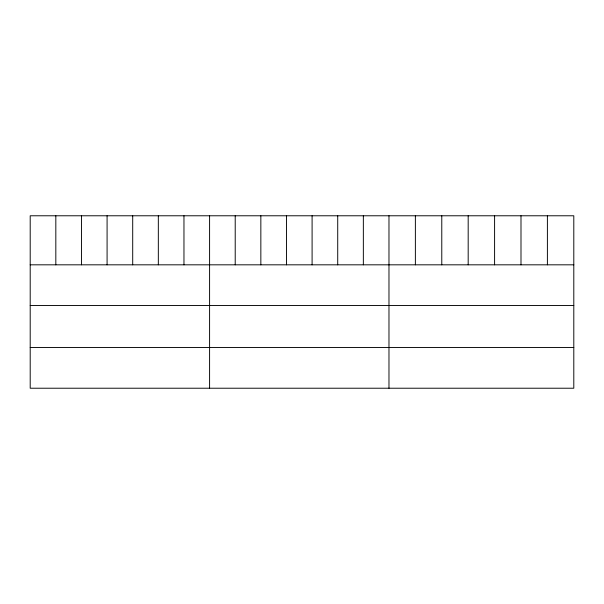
<?xml version="1.0" encoding="UTF-8"?>
<svg xmlns="http://www.w3.org/2000/svg" width="604" height="604" viewBox="0 0 604 604"><rect width="100%" height="100%" fill="white"/><g stroke="black" fill="none" stroke-linecap="round" stroke-linejoin="round"><path stroke-width="0.91" d="M573.8 264.824L573.8 388.221L30.2 388.221L30.2 215.779L573.8 215.779L573.8 264.824L30.2 264.824M30.2 305.541L573.8 305.541M30.2 347.496L573.8 347.496M547.398 215.779L547.398 264.824M520.995 215.779L520.995 264.824M494.593 215.779L494.593 264.824M468.183 215.779L468.183 264.824M441.781 215.779L441.781 264.824M415.378 215.779L415.378 264.824M388.976 215.779L388.976 388.221M363.351 215.779L363.351 264.824M337.719 215.779L337.719 264.824M312.094 215.779L312.094 264.824M286.47 215.779L286.47 264.824M260.845 215.779L260.845 264.824M235.213 215.779L235.213 264.824M209.588 215.779L209.588 388.221M183.963 215.779L183.963 264.824M158.331 215.779L158.331 264.824M132.706 215.779L132.706 264.824M107.082 215.779L107.082 264.824M81.457 215.779L81.457 264.824M55.825 215.779L55.825 264.824"/></g></svg>
